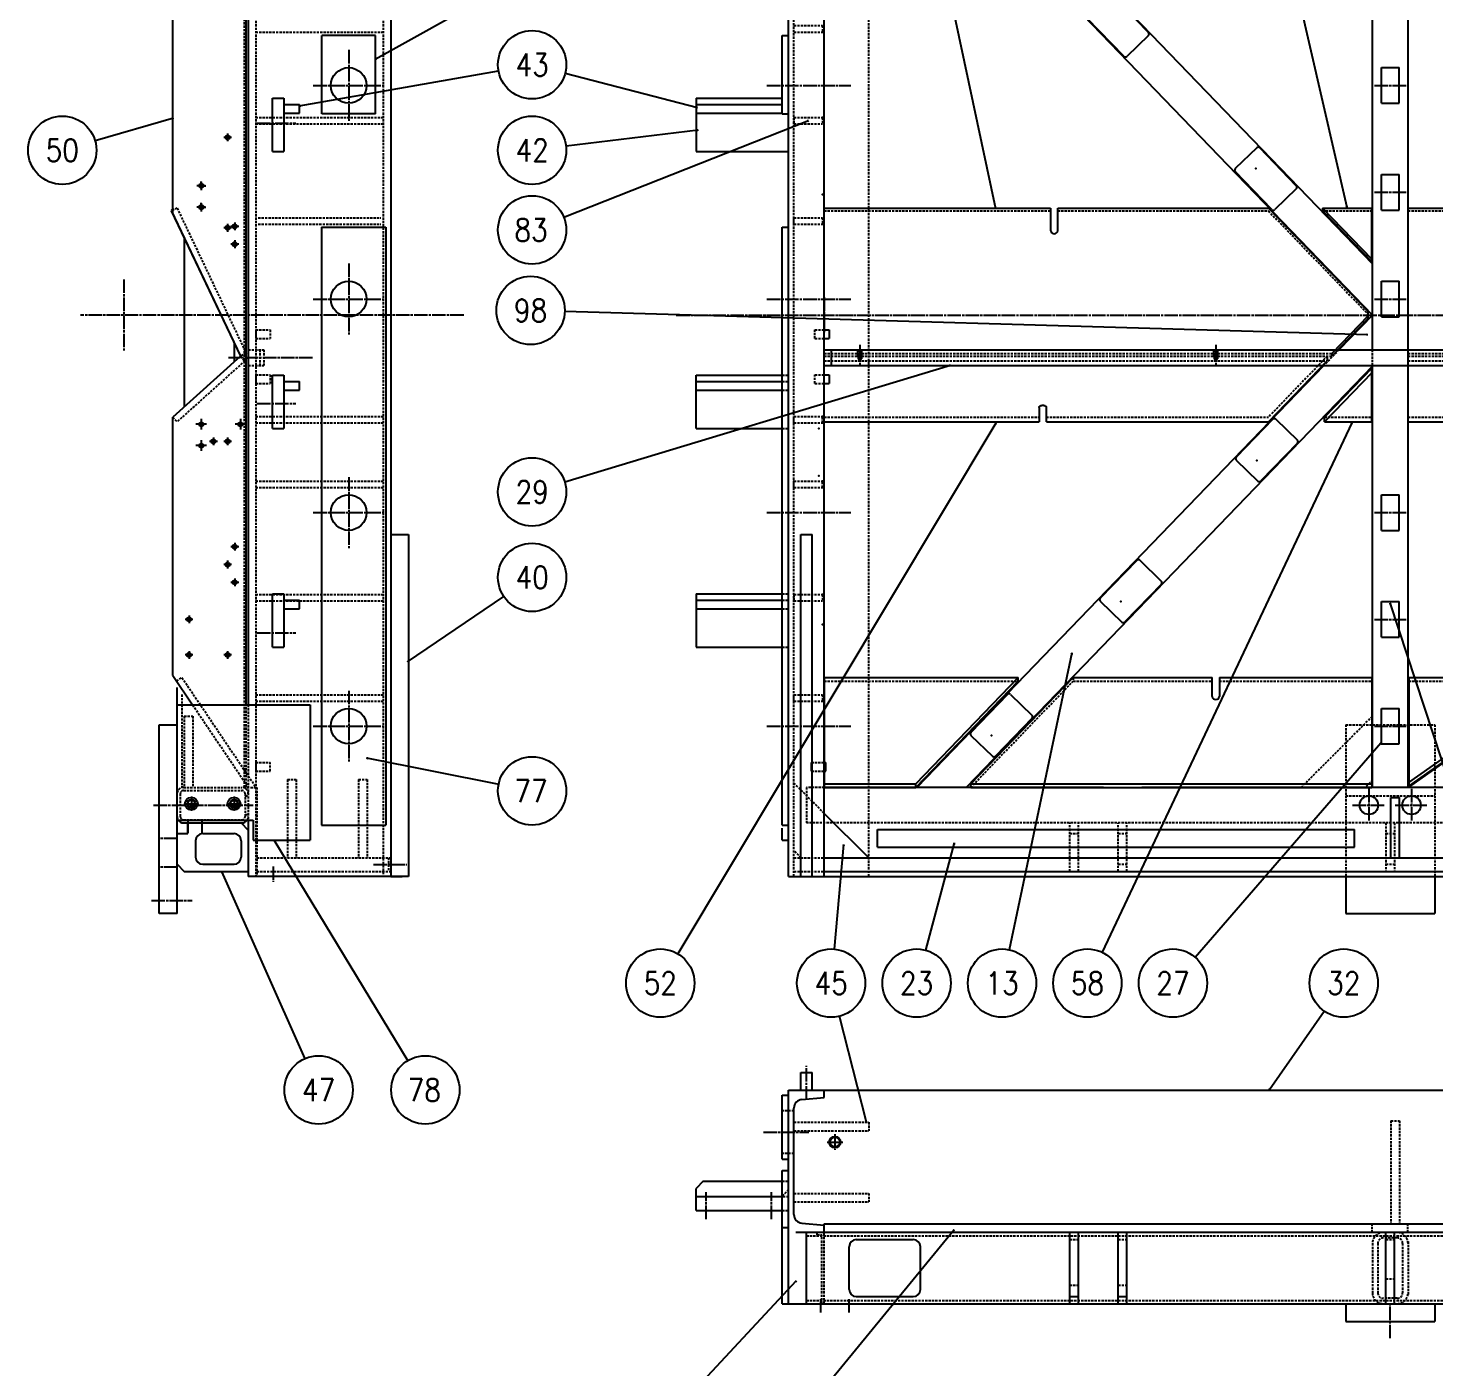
# Model space of a CAD drawing. Header units: inches. Extents: x -3310 to 2601, y -2327 to 2352.
# Drawn here: x -3310 to -1334, y -490 to 1392 of the extents above; entities that cross this region are included whole.
import ezdxf
from ezdxf.enums import TextEntityAlignment as Align

# ---------------------------------------------------------------- set-up
doc = ezdxf.new("R2010")
doc.units = ezdxf.units.IN
doc.header["$MEASUREMENT"] = 0
for name, pattern in [('CENTERLINE', [25.4, 19.05, -1.5875, 3.175, -1.5875]), ('DASHED', [4.7625, 3.175, -1.5875]), ('SOLID', [0])]:
    doc.linetypes.add(name, pattern=pattern)
for name, color, linetype in [('0$C$L0$V_DRAWING', 7, 'SOLID'), ('0$C$L0$V_PV', 7, 'SOLID'), ('Layer11$C$L11$V_DRAWING', 52, 'SOLID'), ('Layer12$C$L12$V_PV', 52, 'SOLID'), ('Layer13$C$L13$V_PV', 52, 'SOLID'), ('Layer21$C$L21$V_DRAWING', 2, 'SOLID'), ('Layer21$C$L21$V_PV', 2, 'SOLID'), ('Layer8$C$L8$V_DRAWING', 40, 'SOLID'), ('Layer8$C$L8$V_PV', 40, 'SOLID')]:
    doc.layers.add(name, color=color, linetype=linetype)
doc.styles.add('CADRASTD', font='txt', dxfattribs={"bigfont": 'bigfont'})
doc.dimstyles.new('DIM2', dxfattribs={"dimtxt": 0.156, "dimasz": 2, "dimexe": 0, "dimexo": 0, "dimgap": 0.078, "dimtad": 3, "dimzin": 0, "dimdsep": 46, "dimtxsty": 'CADRASTD', "dimblk": 'CADRA_ARROW22_5OPEN', "dimblk1": 'CADRA_ARROW22_5OPEN', "dimblk2": 'CADRA_ARROW22_5OPEN', "dimcen": 0.09, "dimaunit": 1, "dimadec": 17154, "dimazin": 0, "dimtfac": 1, "dimtofl": 0, "dimtmove": 0, "dimatfit": 3, "dimldrblk": 'CADRA_ARROW22_5OPEN', "dimfxl": 1, "dimtolj": 1, "dimtzin": 0, "dimarcsym": 0})

# ---------------------------------------------------------------- blocks, each defined once
blk = doc.blocks.new('BLOCK11')
at = {"layer": '0$C$L0$V_DRAWING'}
blk.add_point((0, 0), dxfattribs=at)
blk.add_point((0, 0), dxfattribs=at)
blk.add_point((0, 0), dxfattribs=at)
blk.add_point((0, 0), dxfattribs=at)
blk.add_point((0, 0), dxfattribs=at)
blk.add_point((0, 0), dxfattribs=at)
blk.add_point((0, 0), dxfattribs=at)
at = {"layer": 'Layer11$C$L11$V_DRAWING', "color": 52}
blk.add_circle((0, 0), 3, dxfattribs=at)
at = {"layer": 'Layer13$C$L13$V_PV', "color": 52, "linetype": 'CENTERLINE'}
for p, q in [((5.5, 0), (-5.5, 0)), ((0, 5.5), (0, -5.5))]:
    blk.add_line(p, q, dxfattribs=at)
at = {"layer": 'Layer21$C$L21$V_DRAWING'}
blk.add_circle((0, 0), 2.4, dxfattribs=at)
blk = doc.blocks.new('BLOCK12')
at = {"layer": '0$C$L0$V_DRAWING'}
blk.add_point((0, 0), dxfattribs=at)
at = {"layer": 'Layer11$C$L11$V_DRAWING', "color": 52}
blk.add_circle((0, 0), 3, dxfattribs=at)
at = {"layer": 'Layer13$C$L13$V_PV', "color": 52, "linetype": 'CENTERLINE'}
for p, q in [((5.5, 0), (-5.5, 0)), ((0, 5.5), (0, -5.5))]:
    blk.add_line(p, q, dxfattribs=at)
at = {"layer": 'Layer21$C$L21$V_DRAWING'}
blk.add_circle((0, 0), 2.4, dxfattribs=at)
blk = doc.blocks.new('BLOCK14')
at = {"layer": '0$C$L0$V_DRAWING'}
blk.add_point((0, 0), dxfattribs=at)
at = {"layer": 'Layer11$C$L11$V_DRAWING', "color": 60}
blk.add_circle((0, 0), 3, dxfattribs=at)
at = {"layer": 'Layer13$C$L13$V_PV', "color": 60, "linetype": 'CENTERLINE'}
for p, q in [((5.5, 0), (-5.5, 0)), ((0, 5.5), (0, -5.5))]:
    blk.add_line(p, q, dxfattribs=at)
at = {"layer": 'Layer21$C$L21$V_DRAWING', "color": 4}
blk.add_circle((0, 0), 2.4, dxfattribs=at)
blk = doc.blocks.new('BLOCK15')
at = {"layer": '0$C$L0$V_DRAWING'}
blk.add_point((0, 0), dxfattribs=at)
at = {"layer": 'Layer11$C$L11$V_DRAWING', "color": 52}
blk.add_circle((0, 0), 3, dxfattribs=at)
at = {"layer": 'Layer13$C$L13$V_PV', "color": 52, "linetype": 'CENTERLINE'}
for p, q in [((-6, 0), (6, 0)), ((0, -6), (0, 6))]:
    blk.add_line(p, q, dxfattribs=at)
at = {"layer": 'Layer21$C$L21$V_DRAWING'}
blk.add_circle((0, 0), 2.46, dxfattribs=at)
blk = doc.blocks.new('BLOCK13')
at = {"layer": '0$C$L0$V_DRAWING'}
blk.add_point((0, 0), dxfattribs=at)
at = {"layer": 'Layer13$C$L13$V_PV', "color": 20, "linetype": 'CENTERLINE'}
for p, q in [((-512.5, -11), (-497.5, -11)), ((-505, -3.5), (-505, -18.5)), ((-505, -58.5), (-505, -73.5)), ((-475, -58.5), (-475, -73.5)), ((-840, -66), (-846.2, -66)), ((-840, -66), (-840, -59.8)), ((-840, -66), (-840, -72.2)), ((-840, -66), (-833.8, -66)), ((-810, -66), (-816.2, -66)), ((-810, -66), (-810, -59.8)), ((-810, -66), (-810, -72.2)), ((-810, -66), (-803.8, -66)), ((-512.5, -66), (-497.5, -66)), ((-482.5, -66), (-467.5, -66))]:
    blk.add_line(p, q, dxfattribs=at)
at = {"layer": '0$C$L0$V_DRAWING', "yscale": -1, "rotation": 90.0000000000002}
for p in [(-1102.4, -11), (-1102.4, -66)]:
    blk.add_blockref('BLOCK15', p, dxfattribs=at)
at = {"layer": '0$C$L0$V_DRAWING', "rotation": 90.0000000000002}
for name, p in [('BLOCK14', (-505, -11)), ('BLOCK12', (-283, -19)), ('BLOCK14', (-840, -66)), ('BLOCK14', (-810, -66)), ('BLOCK14', (-505, -66)), ('BLOCK14', (-475, -66))]:
    blk.add_blockref(name, p, dxfattribs=at)
blk = doc.blocks.new('BLOCK18')
at = {"layer": '0$C$L0$V_DRAWING', "color": 2}
for p, q in [((-1982, 150.1), (-1982, 118.6)), ((-1972, 118.6), (-1972, 150.1)), ((-1998, -130), (-1998, -150)), ((-1988, -150), (-1988, -130)), ((-1755, -535.8), (-1755, -509.2)), ((-1745, -509.2), (-1745, -535.8))]:
    blk.add_line(p, q, dxfattribs=at)
for points in [[(-1998, -130), (-1997.9, -129.4), (-1997.6, -128.7), (-1997.2, -128.2), (-1996.5, -127.7), (-1995.8, -127.2), (-1994.9, -126.9), (-1994, -126.7), (-1993, -126.7)], [(-1993, -126.7), (-1992, -126.7), (-1991.1, -126.9), (-1990.2, -127.2), (-1989.5, -127.7), (-1988.8, -128.2), (-1988.4, -128.7), (-1988.1, -129.4), (-1988, -130)]]:
    blk.add_lwpolyline(points, dxfattribs=at)
for centre, radius, start, end in [((-1977.2, 118.9), 4.78, 183.0695, 272.7741), ((-1976.8, 118.9), 4.78, 267.2273, 356.9277), ((-1750.4, -535.4), 4.63, 185.8558, 274.848), ((-1749.6, -535.4), 4.63, 265.1491, 354.147)]:
    blk.add_arc(centre, radius, start, end, dxfattribs=at)
at = {"layer": 'Layer12$C$L12$V_PV', "linetype": 'DASHED'}
for p, q in [((-2300, 146.2), (-1982, 146.2)), ((-1972, 146.2), (-1676.2, 146.2)), ((-1676.2, 146.2), (-1536.6, 1.5)), ((-1600.2, 146.2), (-1531, 146.2)), ((-1480, 146.2), (-1121.2, 146.2)), ((-2300, -53.9), (-1587.1, -53.9)), ((-2300, -57.8), (-1587.1, -57.8)), ((-1593.6, -57.8), (-1676.1, -143.3)), ((-1480, -53.9), (-619.1, -53.9)), ((-1480, -57.8), (-619.1, -57.8)), ((-2300, -64.5), (-1593.6, -64.5)), ((-1480, -64.5), (-628.6, -64.5)), ((-2300, -143.3), (-1998, -143.3)), ((-1988, -143.3), (-1676.1, -143.3)), ((-1597.4, -143.3), (-1531, -143.3)), ((-1480, -143.3), (-1121.2, -143.3)), ((-1950.3, -509.2), (-1950.4, -514.3)), ((-2300, -514.3), (-2027.5, -514.3)), ((-2094.3, -663.5), (-1950.4, -514.3)), ((-1950.4, -514.3), (-1755, -514.3)), ((-1745, -514.3), (-1531, -514.3)), ((-1479, -514.3), (-1269.2, -514.3))]:
    blk.add_line(p, q, dxfattribs=at)
at = {"layer": 'Layer21$C$L21$V_DRAWING'}
for p, q in [((-2300, 150.1), (-1982, 150.1)), ((-2300, -150), (-2300, 150.1)), ((-1972, 150.1), (-1676.2, 150.1)), ((-1676.2, 150.1), (-1536.6, 5.4)), ((-1600.2, 150.1), (-1531, 78.4)), ((-1600.2, 150.1), (-1600.2, 146.2)), ((-1600.2, 150.1), (-1531, 150.1)), ((-1600.2, 146.2), (-1531, 74.5)), ((-1531, 74.5), (-1531, 150.1)), ((-1480, 150.1), (-1121.2, 150.1)), ((-1480, -150), (-1480, 150.1)), ((-1536.6, 5.4), (-1536.6, -5.4)), ((-1536.6, -1.5), (-1587.1, -53.9)), ((-1536.6, -5.4), (-1587.1, -57.8)), ((-1593.6, -57.8), (-1593.6, -64.5)), ((-1587.1, -53.9), (-1587.1, -57.8)), ((-1593.6, -64.5), (-1676.1, -150)), ((-1531, -74.5), (-1597.4, -143.3)), ((-1531, -150), (-1531, -74.5)), ((-1531, -81.2), (-1597.4, -150)), ((-2300, -150), (-1998, -150)), ((-1988, -150), (-1676.1, -150)), ((-1597.4, -150), (-1597.4, -143.3)), ((-1597.4, -150), (-1531, -150)), ((-1480, -150), (-1121.2, -150)), ((-2300, -509.2), (-2300, -663.5)), ((-2300, -509.2), (-2027.5, -509.2)), ((-2171.4, -658.5), (-2027.5, -509.2)), ((-2094.3, -658.5), (-1950.3, -509.2)), ((-2027.5, -514.3), (-2027.5, -509.2)), ((-1950.3, -509.2), (-1755, -509.2)), ((-1745, -509.2), (-1531, -509.2)), ((-1531, -509.2), (-1531, -663.5)), ((-1479, -509.2), (-1479, -661.6)), ((-1479, -656.5), (-1269.2, -509.2)), ((-1479, -509.2), (-1269.2, -509.2)), ((-2171.4, -663.5), (-2027.5, -514.3)), ((-1479, -661.6), (-1269.2, -514.3)), ((-2300, -658.5), (-2171.4, -658.5)), ((-2300, -663.5), (-2171.4, -663.5)), ((-2171.4, -663.5), (-2171.4, -658.5)), ((-2094.3, -658.5), (-1531, -658.5)), ((-2094.3, -663.5), (-2094.3, -658.5)), ((-2094.3, -663.5), (-1531, -663.5))]:
    blk.add_line(p, q, dxfattribs=at)
blk = doc.blocks.new('CADRA_ARROW22_5OPEN')
at = {"layer": 'Layer8$C$L8$V_DRAWING'}
for q in [(-0.99, 0), (-0.98, 0.2), (-0.98, -0.2)]:
    blk.add_line((0, 0), q, dxfattribs=at)
blk = doc.blocks.new('BLOCK19')
at = {"layer": '0$C$L0$V_DRAWING'}
blk.add_point((0, 0), dxfattribs=at)
at = {"layer": 'Layer13$C$L13$V_PV', "color": 60, "linetype": 'CENTERLINE'}
for p, q in [((0, 23), (0, -23)), ((-23, 0), (23, 0))]:
    blk.add_line(p, q, dxfattribs=at)
at = {"layer": 'Layer21$C$L21$V_DRAWING', "color": 4}
blk.add_circle((0, 0), 13, dxfattribs=at)
blk = doc.blocks.new('BLOCK21')
at = {"layer": '0$C$L0$V_DRAWING'}
blk.add_point((0, 0), dxfattribs=at)
blk.add_point((0, 0), dxfattribs=at)
blk.add_point((0, 0), dxfattribs=at)
blk.add_point((0, 0), dxfattribs=at)
blk.add_point((0, 0), dxfattribs=at)
blk.add_point((0, 0), dxfattribs=at)
blk.add_point((0, 0), dxfattribs=at)
blk.add_point((0, 0), dxfattribs=at)
at = {"layer": 'Layer12$C$L12$V_PV', "color": 60, "linetype": 'DASHED'}
for p, q in [((-3, -9.5), (-3, 0)), ((-2.4, 0), (-2.4, -12.4)), ((2.4, 0), (2.4, -12.4)), ((3, -9.5), (3, 0)), ((-3, -9.5), (3, -9.5)), ((-3, -9.5), (-2.5, -10)), ((2.5, -10), (-2.5, -10)), ((-2.4, -12.4), (0, -13.6)), ((2.4, -12.4), (-2.4, -12.4)), ((0, -13.6), (2.4, -12.4)), ((2.5, -10), (3, -9.5))]:
    blk.add_line(p, q, dxfattribs=at)
at = {"layer": 'Layer13$C$L13$V_PV', "color": 60, "linetype": 'CENTERLINE'}
blk.add_line((0, 7.2), (0, -21.2), dxfattribs=at)
blk = doc.blocks.new('BLOCK22')
at = {"layer": '0$C$L0$V_DRAWING'}
blk.add_point((0, 0), dxfattribs=at)
at = {"layer": 'Layer21$C$L21$V_DRAWING', "color": 4}
for p, q in [((-6, 0), (-6, 85)), ((-6, 85), (6, 85)), ((6, 0), (6, 85))]:
    blk.add_line(p, q, dxfattribs=at)
blk = doc.blocks.new('BLOCK24')
at = {"layer": '0$C$L0$V_DRAWING'}
for p in [(-2.5, 547.5), (-2.5, 547.5), (-2.5, 547.5), (-9, 472.5), (-2.5, 397.5), (-2.5, 277.5), (-2.5, 277.5), (-2.5, 277.5), (-2.5, 277.5), (-2.5, 169.5), (-2.5, 127.5), (-2.5, 127.5), (-42.5, 0), (0, 0), (0, 0), (0, 0), (1, 0), (1, 0), (-42.5, -151.5), (-2.5, -142.5), (-2.5, -151.5), (-7.5, -159.3), (-42.5, -233.5), (-7.5, -225.7), (-2.5, -233.5), (-2.5, -242.5), (-2.5, -392.5), (-2.5, -392.5), (-2.5, -392.5), (-2.5, -392.5), (-2.5, -434.5), (-2.5, -542.5), (-2.5, -542.5)]:
    blk.add_point(p, dxfattribs=at)
at = {"layer": 'Layer12$C$L12$V_PV', "color": 60, "linetype": 'DASHED'}
for p, q in [((-42.5, 547.5), (-2.5, 547.5)), ((-42.5, 547.5), (-42.5, 538.5)), ((-42.5, 538.5), (-2.5, 538.5)), ((-2.5, 547.5), (-2.5, 538.5)), ((-42.5, 397.5), (-42.5, 406.5)), ((-42.5, 406.5), (-2.5, 406.5)), ((-42.5, 397.5), (-2.5, 397.5)), ((-2.5, 406.5), (-2.5, 397.5)), ((-42.5, 277.5), (-42.5, 268.5)), ((-42.5, 277.5), (-2.5, 277.5)), ((-2.5, 277.5), (-2.5, 268.5)), ((-42.5, 268.5), (-2.5, 268.5)), ((-42.5, 136.5), (-2.5, 136.5)), ((-42.5, 127.5), (-42.5, 136.5)), ((-42.5, 127.5), (-2.5, 127.5)), ((-2.5, 136.5), (-2.5, 127.5)), ((-42.5, -142.5), (-2.5, -142.5)), ((-42.5, -151.5), (-42.5, -142.5)), ((-42.5, -151.5), (-2.5, -151.5)), ((-2.5, -151.5), (-2.5, -142.5)), ((-42.5, -242.5), (-42.5, -233.5)), ((-42.5, -233.5), (-2.5, -233.5)), ((-2.5, -242.5), (-2.5, -233.5)), ((-42.5, -242.5), (-2.5, -242.5)), ((-42.5, -392.5), (-42.5, -401.5)), ((-42.5, -392.5), (-2.5, -392.5)), ((-2.5, -392.5), (-2.5, -401.5)), ((-42.5, -401.5), (-2.5, -401.5)), ((-42.5, -533.5), (-2.5, -533.5)), ((-42.5, -542.5), (-42.5, -533.5)), ((-2.5, -533.5), (-2.5, -542.5)), ((-42.5, -542.5), (-2.5, -542.5))]:
    blk.add_line(p, q, dxfattribs=at)
at = {"layer": 'Layer13$C$L13$V_PV', "color": 60, "linetype": 'CENTERLINE'}
for p, q in [((0, 25), (0, -25)), ((-106.1, 0), (131, 0))]:
    blk.add_line(p, q, dxfattribs=at)
blk = doc.blocks.new('BLOCK25')
at = {"layer": '0$C$L0$V_DRAWING'}
for p in [(0, 0), (0, 0), (0, 0), (1, 0), (1, 0)]:
    blk.add_point(p, dxfattribs=at)
at = {"layer": 'Layer11$C$L11$V_DRAWING', "color": 60}
blk.add_circle((0, 0), 6, dxfattribs=at)
at = {"layer": 'Layer13$C$L13$V_PV', "color": 60, "linetype": 'CENTERLINE'}
for p, q in [((-8.5, 0), (8.5, 0)), ((0, 8.5), (0, -8.5))]:
    blk.add_line(p, q, dxfattribs=at)
at = {"layer": 'Layer21$C$L21$V_DRAWING', "color": 4}
blk.add_circle((0, 0), 5.05, dxfattribs=at)
blk = doc.blocks.new('BLOCK26')
at = {"layer": '0$C$L0$V_DRAWING'}
for p in [(0, 0), (0, 0), (1, 0), (1, 0)]:
    blk.add_point(p, dxfattribs=at)
at = {"layer": 'Layer12$C$L12$V_PV', "color": 60, "linetype": 'DASHED'}
for p, q in [((100, 210.1), (2.9, 6.1)), ((100, 210.1), (108.2, 206.2)), ((2.9, 6.1), (11, 2.2)), ((11, 2.2), (5, -4.5)), ((5, -4.5), (100.1, -90.1)), ((106.2, -83.4), (100.1, -90.1))]:
    blk.add_line(p, q, dxfattribs=at)
at = {"layer": 'Layer21$C$L21$V_DRAWING', "color": 4}
for p, q in [((108.2, 206.2), (11, 2.2)), ((11, 2.2), (106.2, -83.4))]:
    blk.add_line(p, q, dxfattribs=at)
blk = doc.blocks.new('BLOCK27')
at = {"layer": '0$C$L0$V_DRAWING'}
blk.add_point((0, 0), dxfattribs=at)
blk.add_point((0, 0), dxfattribs=at)
blk.add_point((0, 0), dxfattribs=at)
blk.add_point((0, 0), dxfattribs=at)
blk.add_point((0, 0), dxfattribs=at)
blk.add_point((0, 0), dxfattribs=at)
blk.add_point((0, 0), dxfattribs=at)
blk.add_point((0, 0), dxfattribs=at)
blk.add_point((0, 0), dxfattribs=at)
at = {"layer": 'Layer11$C$L11$V_DRAWING', "color": 60}
blk.add_circle((0, 0), 8, dxfattribs=at)
at = {"layer": 'Layer13$C$L13$V_PV', "color": 60, "linetype": 'CENTERLINE'}
for p, q in [((-11, 0), (11, 0)), ((0, 11), (0, -11))]:
    blk.add_line(p, q, dxfattribs=at)
at = {"layer": 'Layer21$C$L21$V_DRAWING', "color": 4}
blk.add_circle((0, 0), 6.92, dxfattribs=at)
blk = doc.blocks.new('BLOCK31')
at = {"layer": '0$C$L0$V_DRAWING'}
blk.add_point((0, 0), dxfattribs=at)
blk.add_point((0, 0), dxfattribs=at)
blk.add_point((0, 0), dxfattribs=at)
blk.add_point((0, 0), dxfattribs=at)
at = {"layer": 'Layer21$C$L21$V_DRAWING', "color": 20}
for p, q in [((-20, 21), (-20, -21)), ((57, 24), (-17, 24)), ((60, 21), (60, -21)), ((57, -24), (-17, -24))]:
    blk.add_line(p, q, dxfattribs=at)
for centre, start, end in [((-17, 21), 90, 180), ((57, 21), 0, 90), ((-17, -21), 180, 269.9999), ((57, -21), 269.9999, 360)]:
    blk.add_arc(centre, 3, start, end, dxfattribs=at)
blk = doc.blocks.new('BLOCK30')
at = {"layer": '0$C$L0$V_DRAWING'}
for p, xscale, yscale, zscale, rotation in [((448.5, -406.4), 1.000000015964659, 1.000000015964659, 1.000000015964659, 313.9671764507779), ((656.2, -621.7), 1.000000015964659, 1.000000015964659, 1.000000015964659, 313.9671764507779), ((657.8, -1031.7), 0.999999977623206, 0.999999977623206, 0.999999977623206, 46.03283566497218), ((466.7, -1229.8), 0.999999977623206, 0.999999977623206, 0.999999977623206, 46.03283566497218), ((285, -1418.2), 0.999999977623206, 0.999999977623206, 0.999999977623206, 46.03283566497218)]:
    blk.add_blockref('BLOCK31', p, dxfattribs=dict(at, xscale=xscale, yscale=yscale, zscale=zscale, rotation=rotation))
blk = doc.blocks.new('BLOCK32')
at = {"layer": 'Layer12$C$L12$V_PV', "color": 4, "linetype": 'DASHED'}
for p, q in [((27, -848.5), (40, -848.5)), ((27, -860.5), (27, -848.5)), ((27, -860.5), (40, -860.5)), ((27, -923.5), (27, -911.5)), ((27, -911.5), (40, -911.5)), ((27, -923.5), (40, -923.5)), ((22, -1456), (40, -1456)), ((22, -1468), (40, -1468))]:
    blk.add_line(p, q, dxfattribs=at)
at = {"layer": 'Layer21$C$L21$V_DRAWING', "color": 4}
for p, q in [((40, -848.5), (47, -848.5)), ((47, -848.5), (47, -860.5)), ((40, -860.5), (47, -860.5)), ((40, -911.5), (47, -911.5)), ((40, -923.5), (47, -923.5)), ((47, -911.5), (47, -923.5)), ((22, -1468), (22, -1456)), ((40, -1456), (42, -1456)), ((42, -1468), (42, -1456)), ((40, -1468), (42, -1468))]:
    blk.add_line(p, q, dxfattribs=at)
blk = doc.blocks.new('BLOCK33')
at = {"layer": '0$C$L0$V_DRAWING'}
blk.add_point((0, 0), dxfattribs=at)
at = {"layer": 'Layer12$C$L12$V_PV', "color": 4, "linetype": 'DASHED'}
for p, q in [((10.5, -178), (30.5, -178)), ((10.5, -178), (10.5, -190)), ((10.5, -190), (30.5, -190)), ((30.5, -178), (30.5, -190)), ((10.5, -848.5), (30.5, -848.5)), ((30.5, -848.5), (30.5, -860.5)), ((10.5, -860.5), (30.5, -860.5)), ((10.5, -911.5), (30.5, -911.5)), ((10.5, -923.5), (30.5, -923.5)), ((30.5, -911.5), (30.5, -923.5)), ((10.5, -1456), (30.5, -1456)), ((10.5, -1456), (10.5, -1468)), ((30.5, -1468), (30.5, -1456)), ((10.5, -1468), (30.5, -1468))]:
    blk.add_line(p, q, dxfattribs=at)
at = {"layer": 'Layer21$C$L21$V_DRAWING', "color": 4}
for p, q in [((10.5, -848.5), (10.5, -860.5)), ((10.5, -911.5), (10.5, -923.5))]:
    blk.add_line(p, q, dxfattribs=at)

msp = doc.modelspace()

# ---------------------------------------------------------------- linework, layer by layer
at = {"layer": 'Layer12$C$L12$V_PV', "linetype": 'DASHED'}
for p, q in [((-2990.4, 1816.6), (-2990.4, 200.6)), ((-2811.3, 1816.6), (-2811.3, 202.6)), ((-2234.3, 200.6), (-2234.3, 1816.6)), ((-2129.3, 200.6), (-2129.3, 1816.6)), ((-3006.1, 325.6), (-3006.1, 1652.6)), ((-2990.4, 1386.6), (-2811.3, 1386.6)), ((-2990.4, 1266.6), (-2811.3, 1266.6)), ((-2990.4, 1257.6), (-2811.3, 1257.6)), ((-2986.8, 1125.6), (-2814.8, 1125.6)), ((-2986.8, 1116.6), (-2814.8, 1116.6)), ((-3000.8, 940.1), (-2978.8, 940.1)), ((-2984.8, 940.1), (-2984.8, 918.1)), ((-2978.8, 940.1), (-2978.8, 918.1)), ((-1469, 940.1), (-1490.2, 918.1)), ((-1421.8, 918.1), (-1421.8, 940.1)), ((-1371.8, 918.1), (-1371.8, 940.1)), ((-3000.8, 918.1), (-2978.8, 918.1)), ((-2250.8, 904.6), (-2241.8, 904.6)), ((-2250.8, 895.6), (-2241.8, 895.6)), ((-2250.8, 883.6), (-2241.8, 883.6)), ((-2990.4, 846.6), (-2811.3, 846.6)), ((-2990.4, 837.6), (-2811.3, 837.6)), ((-2250.8, 829.6), (-2241.8, 829.6)), ((-2990.4, 755.6), (-2811.3, 755.6)), ((-2990.4, 746.6), (-2811.3, 746.6)), ((-2990.4, 596.6), (-2811.3, 596.6)), ((-2990.4, 587.6), (-2811.3, 587.6)), ((-3101.5, 474.8), (-3094, 479.9)), ((-3094, 479.9), (-2990, 325.6)), ((-3094.2, 455.9), (-3094.2, 325.6)), ((-2990.4, 455.6), (-2811.3, 455.6)), ((-3079.1, 441.6), (-3000.8, 325.6)), ((-3004, 325.6), (-3004, 441.6)), ((-3000.8, 441.6), (-3000.8, 279.6)), ((-2990.4, 446.6), (-2811.3, 446.6)), ((-3090.8, 425.6), (-3090.8, 325.6)), ((-3090.8, 425.6), (-3078.8, 425.6)), ((-3078.8, 425.6), (-3078.8, 325.6)), ((-1521.8, 325.6), (-1421.8, 425.6)), ((-1459.3, 413.6), (-1459.3, 200.6)), ((-1459.3, 413.6), (-1334.3, 413.6)), ((-1334.3, 413.6), (-1334.3, 200.6)), ((-2945.8, 336.6), (-2945.8, 226.6)), ((-2945.8, 336.6), (-2933.8, 336.6)), ((-2933.8, 336.6), (-2933.8, 226.6)), ((-2845.8, 336.6), (-2845.8, 226.6)), ((-2845.8, 336.6), (-2833.8, 336.6)), ((-2833.8, 336.6), (-2833.8, 226.6)), ((-3096.3, 316.6), (-3096.3, 284.6)), ((-3091.8, 325.6), (-3009.8, 325.6)), ((-3091.8, 321.1), (-3009.8, 321.1)), ((-3007.3, 325.6), (-2988.8, 325.6)), ((-3005.3, 316.6), (-3005.3, 284.6)), ((-2988.8, 325.6), (-2988.8, 200.6)), ((-2191.8, 289.1), (-2234.3, 331.6)), ((-2216.8, 325.6), (-2216.8, 275.6)), ((-2191.8, 325.6), (-2216.8, 325.6)), ((-1421.8, 335.6), (-1431.8, 325.6)), ((-3005.3, 313.6), (-3000.8, 313.6)), ((-1459.3, 313.6), (-1334.3, 313.6)), ((-3091.8, 280.1), (-3009.8, 280.1)), ((-3005.3, 287.6), (-3000.8, 287.6)), ((948.2, 275.6), (-2216.8, 275.6)), ((-1846.8, 207.6), (-1846.8, 275.6)), ((-1846.8, 260.6), (-1834.8, 260.6)), ((-1834.8, 207.6), (-1834.8, 275.6)), ((-1778.8, 207.6), (-1778.8, 275.6)), ((-1778.8, 260.6), (-1766.8, 260.6)), ((-1766.8, 207.6), (-1766.8, 275.6)), ((-1402.8, 275.6), (-1402.8, 207.6)), ((-1402.8, 260.6), (-1390.8, 260.6)), ((-1390.8, 275.6), (-1390.8, 207.6)), ((-2988.8, 226.6), (-2800.8, 226.6)), ((-2803.8, 226.6), (-2803.8, 207.6)), ((-2224.3, 226.6), (-2234.3, 236.6)), ((-2234.3, 226.6), (-2191.8, 226.6)), ((-1778.8, 217.6), (-1766.8, 217.6)), ((-1402.8, 217.6), (-1390.8, 217.6)), ((-2988.8, 207.6), (-2800.8, 207.6)), ((-2234.3, 207.6), (-2191.8, 207.6)), ((-2234.3, -128.7), (-2250.8, -128.7)), ((-2234.3, -144.7), (-2129.3, -144.7)), ((-2234.3, -156.7), (-2129.3, -156.7)), ((-2129.3, -144.7), (-2129.3, -156.7)), ((-1395.8, -142.7), (-1383.8, -142.7)), ((-1395.8, -142.7), (-1395.8, -287.7)), ((-1383.8, -142.7), (-1383.8, -287.7)), ((-2234.3, -188.7), (-2250.8, -188.7)), ((-2250.8, -227.7), (-2241.8, -227.7)), ((-2241.8, -239.7), (-2250.8, -248.7)), ((-2241.8, -249.7), (-2250.8, -249.7)), ((-2234.3, -244.7), (-2129.3, -244.7)), ((-2234.3, -256.7), (-2129.3, -256.7)), ((-2129.3, -244.7), (-2129.3, -256.7)), ((-2250.8, -268.7), (-2241.8, -268.7)), ((-1422, -299.7), (-1422, -287.7)), ((-1372, -299.7), (-1372, -287.7)), ((-2216.8, -304.2), (948.2, -304.2)), ((-2201.8, -302.9), (-2201.8, -299.7)), ((-2201.8, -302.9), (-2195, -302.9)), ((-2195, -399.7), (-2195, -302.9)), ((-2191.8, -399.7), (-2191.8, -299.7)), ((-1846.8, -309.7), (-1834.8, -309.7)), ((-1778.8, -309.7), (-1766.8, -309.7)), ((-1421.8, -314.9), (-1421.8, -384.5)), ((-1414.2, -314.9), (-1414.2, -384.5)), ((-1387, -307.3), (-1406.6, -307.3)), ((-1402.8, -309.7), (-1390.8, -309.7)), ((-1379.4, -314.9), (-1379.4, -384.5)), ((-1371.8, -312.2), (-1371.8, -387.2)), ((-1846.8, -373.7), (-1834.8, -373.7)), ((-1778.8, -373.7), (-1766.8, -373.7)), ((-1402.8, -364.7), (-1390.8, -364.7)), ((-2216.8, -395.2), (-389.9, -395.2)), ((-1387, -392.1), (-1406.6, -392.1))]:
    msp.add_line(p, q, dxfattribs=at)
at = {"layer": 'Layer12$C$L12$V_PV', "color": 4, "linetype": 'DASHED'}
for p, q in [((-2250.8, 597.6), (-2241.8, 597.6)), ((-2250.8, 588.6), (-2241.8, 588.6)), ((-2250.8, 576.6), (-2241.8, 576.6)), ((-2250.8, 522.6), (-2241.8, 522.6))]:
    msp.add_line(p, q, dxfattribs=at)
at = {"layer": 'Layer12$C$L12$V_PV', "linetype": 'DASHED'}
for centre, radius, start, end in [((-3091.8, 316.6), 9, 90, 180), ((-3091.8, 316.6), 4.5, 90, 180), ((-3009.8, 316.6), 9, 0, 90), ((-3009.8, 316.6), 4.5, 0, 90), ((-3091.8, 284.6), 9, 180, 213.756), ((-3091.8, 284.6), 4.5, 180, 270), ((-3009.8, 284.6), 4.5, 270, 360), ((-3009.8, 284.6), 9, 326.2439, 360), ((-1406.6, -314.9), 15.2, 90, 180), ((-1406.6, -314.9), 7.6, 90, 180), ((-1387, -314.9), 15.2, 0, 90), ((-1387, -314.9), 7.6, 0, 90), ((-1406.6, -384.5), 15.2, 180, 270), ((-1406.6, -384.5), 7.6, 180, 270), ((-1387, -384.5), 7.6, 270, 360), ((-1387, -384.5), 15.2, 270, 360)]:
    msp.add_arc(centre, radius, start, end, dxfattribs=at)
at = {"layer": 'Layer13$C$L13$V_PV', "linetype": 'CENTERLINE'}
for p, q in [((-2859.8, 1361.4), (-2859.8, 1261.8)), ((-2909.7, 1311.6), (-2810, 1311.6)), ((-2272.3, 1311.6), (-2154.5, 1311.6)), ((-1418.9, 1311.6), (-1374.6, 1311.6)), ((-2988.6, 1258.6), (-2933.9, 1258.6)), ((-1418.9, 1161.6), (-1374.6, 1161.6)), ((-2859.8, 1061.4), (-2859.8, 961.8)), ((-3175.8, 1039.1), (-3175.8, 939.1)), ((-2909.7, 1011.6), (-2810, 1011.6)), ((-2272.3, 1011.6), (-2154.5, 1011.6)), ((-1418.9, 1011.6), (-1374.6, 1011.6)), ((-2698.2, 989.1), (-3236.5, 989.1)), ((-2399.8, 989.1), (1011.8, 989.1)), ((-2910.6, 929.1), (-3028.6, 929.1)), ((-2988.6, 864.6), (-2933.9, 864.6)), ((-2859.8, 761.4), (-2859.8, 661.8)), ((-2909.7, 711.6), (-2810, 711.6)), ((-2272.3, 711.6), (-2154.5, 711.6)), ((-1418.9, 711.6), (-1374.6, 711.6)), ((-1418.9, 561.6), (-1374.6, 561.6)), ((-2988.6, 542.6), (-2933.9, 542.6)), ((-2859.8, 461.4), (-2859.8, 361.8)), ((-2909.7, 411.6), (-2810, 411.6)), ((-2272.3, 411.6), (-2154.5, 411.6)), ((-1418.8, 411.6), (-1374.5, 411.6)), ((-3133.8, 300.6), (-2993.8, 300.6)), ((-3090.8, 302.6), (-3070.8, 302.6)), ((-3080.8, 312.6), (-3080.8, 292.6)), ((-3030.8, 302.6), (-3010.8, 302.6)), ((-3020.8, 312.6), (-3020.8, 292.6)), ((-3085.8, 280.7), (-3085.8, 261.9)), ((-3066.1, 280.7), (-3066.1, 261.9)), ((-3100.4, 253.6), (-3127.6, 253.6)), ((-3100.4, 213.6), (-3126.7, 213.6)), ((-2965.8, 214.4), (-2965.8, 193)), ((-2825, 217.1), (-2778.1, 217.1)), ((-3136.9, 166.6), (-3079.8, 166.6)), ((-2216.8, -113.1), (-2216.8, -65.6)), ((-2277.2, -158.7), (-2213.6, -158.7)), ((-2357.8, -280.9), (-2357.8, -243)), ((-2265.8, -280.9), (-2265.8, -243)), ((-2196.8, -412.2), (-2196.8, -392.1)), ((-2156.8, -412.2), (-2156.8, -392.1)), ((-1396.8, -448.2), (-1396.8, -398.2))]:
    msp.add_line(p, q, dxfattribs=at)
at = {"layer": 'Layer21$C$L21$V_PV'}
for p, q in [((-3000.8, 1816.6), (-3000.8, 441.6)), ((-2800.8, 1816.6), (-2800.8, 200.6)), ((-2241.8, 200.6), (-2241.8, 1816.6)), ((-2191.8, 200.6), (-2191.8, 1816.6)), ((-2061.8, 1652.6), (-1421.8, 989.1)), ((-1992.3, 1652.6), (-1421.8, 1061.1)), ((-1421.8, 940.1), (-1421.8, 1652.6)), ((-1371.8, 940.1), (-1371.8, 1652.6)), ((-3004, 441.6), (-3004, 1544.6)), ((-3106.8, 1130.8), (-3106.8, 1495.4)), ((-2822.3, 1381.6), (-2897.3, 1381.6)), ((-2897.3, 1271.6), (-2897.3, 1381.6)), ((-2822.3, 1271.6), (-2822.3, 1381.6)), ((-2250.8, 1271.6), (-2250.8, 1381.6)), ((-2250.8, 1381.6), (-2241.8, 1381.6)), ((-1409.3, 1336.6), (-1384.3, 1336.6)), ((-1409.3, 1286.6), (-1409.3, 1336.6)), ((-1384.3, 1286.6), (-1384.3, 1336.6)), ((-2966.8, 1218.6), (-2966.8, 1293.6)), ((-2966.8, 1293.6), (-2950.8, 1293.6)), ((-2950.8, 1293.6), (-2950.8, 1218.6)), ((-2950.8, 1284.6), (-2928.8, 1284.6)), ((-2928.8, 1272.6), (-2928.8, 1284.6)), ((-2371.8, 1293.6), (-2250.8, 1293.6)), ((-2371.8, 1293.6), (-2371.8, 1218.6)), ((-2371.8, 1284.6), (-2250.8, 1284.6)), ((-1409.3, 1286.6), (-1384.3, 1286.6)), ((-2950.8, 1272.6), (-2928.8, 1272.6)), ((-2822.3, 1271.6), (-2897.3, 1271.6)), ((-2371.8, 1272.6), (-2250.8, 1272.6)), ((-2250.8, 1271.6), (-2241.8, 1271.6)), ((-2966.8, 1218.6), (-2950.8, 1218.6)), ((-2371.8, 1218.6), (-2241.8, 1218.6)), ((-1409.3, 1186.6), (-1384.3, 1186.6)), ((-1409.3, 1136.6), (-1409.3, 1186.6)), ((-1384.3, 1136.6), (-1384.3, 1186.6)), ((-3106.8, 1137.1), (-3109.3, 1135.9)), ((-3109.3, 1135.9), (-3011.8, 931.3)), ((-1409.3, 1136.6), (-1384.3, 1136.6)), ((-2897.8, 1112.6), (-2807.8, 1112.6)), ((-2897.8, 1112.6), (-2897.8, 272.6)), ((-2807.8, 1112.6), (-2807.8, 272.6)), ((-2250.8, 1112.6), (-2241.8, 1112.6)), ((-2250.8, 272.6), (-2250.8, 1112.6)), ((-3090.8, 1097.2), (-3090.8, 860.2)), ((-1409.3, 986.6), (-1409.3, 1036.6)), ((-1409.3, 1036.6), (-1384.3, 1036.6)), ((-1384.3, 986.6), (-1384.3, 1036.6)), ((-1421.8, 989.1), (-1469, 940.1)), ((-1409.3, 986.6), (-1384.3, 986.6)), ((-3020.8, 950.2), (-3020.8, 923.2)), ((-3011.8, 931.3), (-3106.8, 845.8)), ((-2191.8, 940.1), (908.2, 940.1)), ((-2181.8, 918.1), (-2181.8, 940.1)), ((-2191.8, 918.1), (908.2, 918.1)), ((-1490.2, 918.1), (-2061.8, 325.6)), ((-1421.8, 917.1), (-1992.3, 325.6)), ((-1421.8, 325.6), (-1421.8, 918.1)), ((-527.9, 918.1), (-1371.8, 325.6)), ((-1371.8, 325.6), (-1371.8, 918.1)), ((-2966.8, 829.6), (-2966.8, 904.6)), ((-2966.8, 904.6), (-2950.8, 904.6)), ((-2950.8, 904.6), (-2950.8, 829.6)), ((-2950.8, 895.6), (-2928.8, 895.6)), ((-2928.8, 883.6), (-2928.8, 895.6)), ((-2371.8, 829.6), (-2371.8, 904.6)), ((-2371.8, 904.6), (-2250.8, 904.6)), ((-2371.8, 895.6), (-2250.8, 895.6)), ((-2950.8, 883.6), (-2928.8, 883.6)), ((-2371.8, 883.6), (-2250.8, 883.6)), ((-3106.8, 482.8), (-3106.8, 845.8)), ((-2966.8, 829.6), (-2950.8, 829.6)), ((-2371.8, 829.6), (-2250.8, 829.6)), ((-1409.3, 686.6), (-1409.3, 736.6)), ((-1409.3, 736.6), (-1384.3, 736.6)), ((-1384.3, 686.6), (-1384.3, 736.6)), ((-2800.8, 680.6), (-2775.8, 680.6)), ((-2775.8, 680.6), (-2775.8, 200.6)), ((-2224.8, 680.6), (-2208.8, 680.6)), ((-2224.8, 200.6), (-2224.8, 680.6)), ((-2208.8, 200.6), (-2208.8, 680.6)), ((-1409.3, 686.6), (-1384.3, 686.6)), ((-1409.3, 536.6), (-1409.3, 586.6)), ((-1409.3, 586.6), (-1384.3, 586.6)), ((-1384.3, 536.6), (-1384.3, 586.6)), ((-1409.3, 536.6), (-1384.3, 536.6)), ((-3106.8, 482.8), (-3079.1, 441.6)), ((-3100.8, 148.6), (-3100.8, 465.8)), ((-3100.8, 441.6), (-2913.8, 441.6)), ((-2913.8, 441.6), (-2913.8, 251.6)), ((-1409.3, 436.6), (-1384.3, 436.6)), ((-1409.3, 386.6), (-1409.3, 436.6)), ((-1384.3, 386.6), (-1384.3, 436.6)), ((-3125.8, 148.6), (-3125.8, 413.6)), ((-3125.8, 413.6), (-3100.8, 413.6)), ((-1409.3, 386.6), (-1384.3, 386.6)), ((-1799.7, 325.6), (-2191.8, 325.6)), ((908.2, 325.6), (-1745.8, 325.6)), ((-3100.8, 279.6), (-2993.8, 279.6)), ((-3000.8, 279.6), (-3000.8, 200.6)), ((-2993.8, 279.6), (-2993.8, 251.6)), ((-2129.3, 226.6), (-2191.8, 289.1)), ((-3100.8, 260.6), (-3085.8, 260.6)), ((-3091.8, 275.6), (-3009.8, 275.6)), ((-3085.8, 260.6), (-3085.8, 275.6)), ((-3064.8, 260.6), (-3020.8, 260.6)), ((-3010.8, 275.6), (-3000.8, 265.6)), ((-2897.8, 272.6), (-2807.8, 272.6)), ((-2250.8, 272.6), (-2241.8, 272.6)), ((-2250.8, 251.6), (-2250.8, 268.2)), ((-2116.8, 241.6), (-2116.8, 266.6)), ((-2116.8, 266.6), (-1446.8, 266.6)), ((-1446.8, 241.6), (-1446.8, 266.6)), ((-3074.8, 250.6), (-3074.8, 227.6)), ((-3010.8, 250.6), (-3010.8, 227.6)), ((-2993.8, 251.6), (-2913.8, 251.6)), ((-2250.8, 251.6), (-2241.8, 251.6)), ((-2116.8, 241.6), (-1446.8, 241.6)), ((-3100.8, 217.6), (-3090.8, 207.6)), ((-3064.8, 217.6), (-3020.8, 217.6)), ((-2191.8, 226.6), (908.2, 226.6)), ((-3090.8, 207.6), (-3000.8, 207.6)), ((-2775.8, 200.6), (-3000.8, 200.6)), ((-2800.8, 200.6), (-2784.8, 200.6)), ((-2241.8, 200.6), (958.2, 200.6)), ((-2191.8, 207.6), (908.2, 207.6)), ((-1459.3, 200.6), (-1459.3, 148.6)), ((-1334.3, 200.6), (-1334.3, 148.6)), ((-3100.8, 148.6), (-3125.8, 148.6)), ((-1459.3, 148.6), (-1334.3, 148.6)), ((-2224.8, -74.7), (-2208.8, -74.7)), ((-2224.8, -99.7), (-2224.8, -74.7)), ((-2208.8, -99.7), (-2208.8, -74.7)), ((-2250.8, -196.7), (-2250.8, -106.7)), ((-2250.8, -106.7), (-2241.8, -106.7)), ((-2241.8, -399.7), (-2241.8, -99.7)), ((-2241.8, -99.7), (958.2, -99.7)), ((-2223.3, -112.9), (-2191.8, -110.1)), ((-2191.8, -110.1), (-2191.8, -99.7)), ((-2234.3, -274.5), (-2234.3, -124.9)), ((-2250.8, -196.7), (-2241.8, -196.7)), ((-2250.8, -212.7), (-2241.8, -212.7)), ((-2250.8, -399.7), (-2250.8, -212.7)), ((-2361.8, -227.7), (-2371.8, -237.7)), ((-2361.8, -227.7), (-2250.8, -227.7)), ((-2371.8, -268.7), (-2371.8, -237.7)), ((-2250.8, -249.7), (-2371.8, -249.7)), ((-2250.8, -248.7), (-2251.8, -249.7)), ((-2371.8, -268.7), (-2250.8, -268.7)), ((-2250.8, -292.7), (-2241.8, -292.7)), ((-2223.3, -286.5), (-2191.8, -289.2)), ((-2191.8, -299.7), (-2191.8, -287.7)), ((-2191.8, -287.7), (908.2, -287.7)), ((958.2, -299.7), (-2231.8, -299.7)), ((-2216.8, -399.7), (-2216.8, -299.7)), ((-2146.8, -309.7), (-2096.8, -309.7)), ((-2096.8, -309.7), (-2066.8, -309.7)), ((-1846.8, -399.7), (-1846.8, -299.7)), ((-1834.8, -399.7), (-1834.8, -299.7)), ((-1778.8, -399.7), (-1778.8, -299.7)), ((-1766.8, -399.7), (-1766.8, -299.7)), ((-1402.8, -399.7), (-1402.8, -299.7)), ((-1390.8, -399.7), (-1390.8, -299.7)), ((-2156.8, -379.7), (-2156.8, -319.7)), ((-2056.8, -379.7), (-2056.8, -319.7)), ((-2146.8, -389.7), (-2066.8, -389.7)), ((-1846.8, -389.7), (-1834.8, -389.7)), ((-1778.8, -389.7), (-1766.8, -389.7)), ((-2250.8, -399.7), (-2241.8, -399.7)), ((-2241.8, -399.7), (-391.7, -399.7)), ((-1459.3, -399.7), (-1459.3, -424.7)), ((-1334.3, -399.7), (-1334.3, -424.7)), ((-1459.3, -424.7), (-1334.3, -424.7))]:
    msp.add_line(p, q, dxfattribs=at)
at = {"layer": 'Layer21$C$L21$V_PV', "color": 4}
for p, q in [((-2966.8, 597.6), (-2950.8, 597.6)), ((-2966.8, 522.6), (-2966.8, 597.6)), ((-2950.8, 597.6), (-2950.8, 522.6)), ((-2371.8, 597.6), (-2371.8, 522.6)), ((-2371.8, 597.6), (-2250.8, 597.6)), ((-2950.8, 588.6), (-2928.8, 588.6)), ((-2950.8, 576.6), (-2928.8, 576.6)), ((-2928.8, 576.6), (-2928.8, 588.6)), ((-2371.8, 588.6), (-2250.8, 588.6)), ((-2371.8, 576.6), (-2250.8, 576.6)), ((-2966.8, 522.6), (-2950.8, 522.6)), ((-2371.8, 522.6), (-2250.8, 522.6))]:
    msp.add_line(p, q, dxfattribs=at)
at = {"layer": 'Layer21$C$L21$V_PV'}
for centre, radius in [((-2859.8, 1311.6), 25), ((-2859.8, 1011.6), 25), ((-2859.8, 711.6), 25), ((-2859.8, 411.6), 25), ((-3080.8, 302.6), 9), ((-3080.8, 302.6), 6), ((-3020.8, 302.6), 9), ((-3020.8, 302.6), 6)]:
    msp.add_circle(centre, radius, dxfattribs=at)
for centre, radius, start, end in [((-3091.8, 284.6), 9, 213.756, 270), ((-3009.8, 284.6), 9, 270, 326.2439), ((-3064.8, 250.6), 10, 90, 180), ((-3020.8, 250.6), 10, 0, 90), ((-3064.8, 227.6), 10, 180, 270), ((-3020.8, 227.6), 10, 270, 360), ((-2222.3, -124.9), 12, 95, 180), ((-2222.3, -274.5), 12, 180, 265.0001), ((-2146.8, -319.7), 10, 90, 180), ((-2066.8, -319.7), 10, 0, 90), ((-2146.8, -379.7), 10, 180, 270), ((-2066.8, -379.7), 10, 270.0001, 360)]:
    msp.add_arc(centre, radius, start, end, dxfattribs=at)
at = {"layer": 'Layer8$C$L8$V_PV'}
for centre in [(-2602.1, 1340.6), (-3262.1, 1220.6), (-2602.1, 1220.6), (-2602.1, 1108.6), (-2604.3, 995.5), (-2602.1, 740.6), (-2602.1, 620.6), (-2602.1, 320.6), (-2422.1, 50.6), (-2182.1, 50.6), (-2062.1, 50.6), (-1942.1, 50.6), (-1822.1, 50.6), (-1702.1, 50.6), (-1462.1, 50.6), (-2902.1, -99.4), (-2752.1, -99.4)]:
    msp.add_circle(centre, 48, dxfattribs=at)

# ---------------------------------------------------------------- block references
at = {"layer": '0$C$L0$V_PV'}
for name, p in [('BLOCK33', (-3000.8, 1816.6)), ('BLOCK30', (-2241.8, 1816.6)), ('BLOCK32', (-2231.8, 1816.6)), ('BLOCK24', (-2191.8, 989.1)), ('BLOCK11', (-3029.8, 1238.6)), ('BLOCK11', (-3029.8, 1111.6)), ('BLOCK11', (-3019.8, 1113.6)), ('BLOCK11', (-3019.8, 1088.6)), ('BLOCK11', (-3049.8, 811.6)), ('BLOCK11', (-3029.8, 811.6)), ('BLOCK11', (-3019.8, 663.6)), ('BLOCK11', (-3029.8, 638.6)), ('BLOCK12', (-3084, 561.6)), ('BLOCK12', (-3084, 511.6)), ('BLOCK11', (-3029.8, 511.6)), ('BLOCK27', (-2176.8, -172.7))]:
    msp.add_blockref(name, p, dxfattribs=at)
for name, p, xscale, yscale, zscale in [('BLOCK18', (108.2, 989.1), 1.000000357627954, 1.000000357627954, 1.000000357627954), ('BLOCK21', (-2141.8, 940.1), 1.000000357627954, 1.000000357627954, 1.000000357627954), ('BLOCK21', (-1641.8, 940.1), 1.000000357627954, 1.000000357627954, 1.000000357627954), ('BLOCK19', (-1426.8, 300.6), 1.000000357627954, 1.000000357627954, 1.000000357627954), ('BLOCK19', (-1366.8, 300.6), 1.000000357627954, 1.000000357627954, 1.000000357627954), ('BLOCK25', (-3080.8, 302.6), 0.9999996423720461, 0.9999996423720461, 0.9999996423720461), ('BLOCK25', (-3020.8, 302.6), 0.9999996423720461, 0.9999996423720461, 0.9999996423720461), ('BLOCK22', (-1389.8, 226.6), 1.000000357627954, 1.000000357627954, 1.000000357627954)]:
    msp.add_blockref(name, p, dxfattribs=dict(at, xscale=xscale, yscale=yscale, zscale=zscale))
at = {"layer": '0$C$L0$V_PV', "rotation": 270.0000000000006}
msp.add_blockref('BLOCK13', (-3000.8, 330.6), dxfattribs=at)
at = {"layer": '0$C$L0$V_PV', "yscale": -1, "rotation": 180.0000000000004}
msp.add_blockref('BLOCK26', (-3000.8, 929.1), dxfattribs=at)

# ---------------------------------------------------------------- texts
at = {"layer": 'Layer8$C$L8$V_PV', "style": 'CADRASTD', "width": 0.857143}
for s, p, p2 in [('43', (-2625.4, 1324.8), (-2578.7, 1324.8)), ('50', (-3285.4, 1204.8), (-3238.7, 1204.8)), ('42', (-2625.4, 1204.8), (-2578.7, 1204.8)), ('83', (-2626.9, 1092.8), (-2580.2, 1092.8)), ('98', (-2627.7, 979.7), (-2580.9, 979.7)), ('29', (-2625.4, 724.8), (-2578.7, 724.8)), ('40', (-2625.4, 604.8), (-2578.7, 604.8)), ('77', (-2626.9, 304.8), (-2580.2, 304.8)), ('52', (-2445.4, 34.8), (-2398.7, 34.8)), ('45', (-2205.4, 34.8), (-2158.7, 34.8)), ('23', (-2085.4, 34.8), (-2038.7, 34.8)), ('13', (-1965.4, 34.8), (-1918.7, 34.8)), ('58', (-1845.4, 34.8), (-1798.7, 34.8)), ('27', (-1725.4, 34.8), (-1678.7, 34.8)), ('32', (-1485.5, 34.8), (-1438.7, 34.8)), ('47', (-2925.4, -115.2), (-2878.7, -115.2)), ('78', (-2776.9, -115.2), (-2730.2, -115.2))]:
    msp.add_text(s, height=31.5, dxfattribs=at).set_placement(p, p2, align=Align.FIT)

# ---------------------------------------------------------------- leaders
for points in [[(-1950.8, 1138.2), (-2112, 1893.6)], [(-1457.2, 1140.1), (-1631.3, 1893.8)], [(-2822.7, 1348.5), (-2647.8, 1445.9)], [(-2929.2, 1282.8), (-2649.3, 1332.2)], [(-2369.9, 1280), (-2555.6, 1328.4)], [(-3106, 1265.5), (-3215.9, 1233.8)], [(-2213.7, 1262.1), (-2557.4, 1126.2)], [(-2369, 1248.6), (-2554.4, 1226.3)], [(-1428.3, 961.4), (-2556.3, 994.1)], [(-2014.4, 918.2), (-2556.1, 754.5)], [(-1950.8, 837.4), (-2397.4, 91.8)], [(-1450.9, 837.8), (-1801.6, 94)], [(-2777.1, 501.9), (-2641.8, 593.6)], [(-1397.3, 584.7), (-1237, 96.2)], [(-1844.2, 514.4), (-1932.2, 97.5)], [(-1409.9, 387.6), (-1670.6, 86.8)], [(-2834.7, 367), (-2649.1, 330)], [(-2964.8, 251.9), (-2776.9, -58.4)], [(-2164.6, 245.4), (-2177.8, 98.4)], [(-2009.1, 247.5), (-2049.6, 96.9)], [(-3038.4, 207.5), (-2921.5, -55.6)], [(-2132.6, -144.9), (-2170.3, 4)], [(-1566.5, -98.9), (-1489.5, 11.2)], [(-2009.1, -295.7), (-2211.6, -542.3)], [(-2231.1, -367.6), (-2393.2, -541.3)]]:
    msp.add_leader(points, dimstyle='DIM2')

doc.saveas('drawing.dxf')
